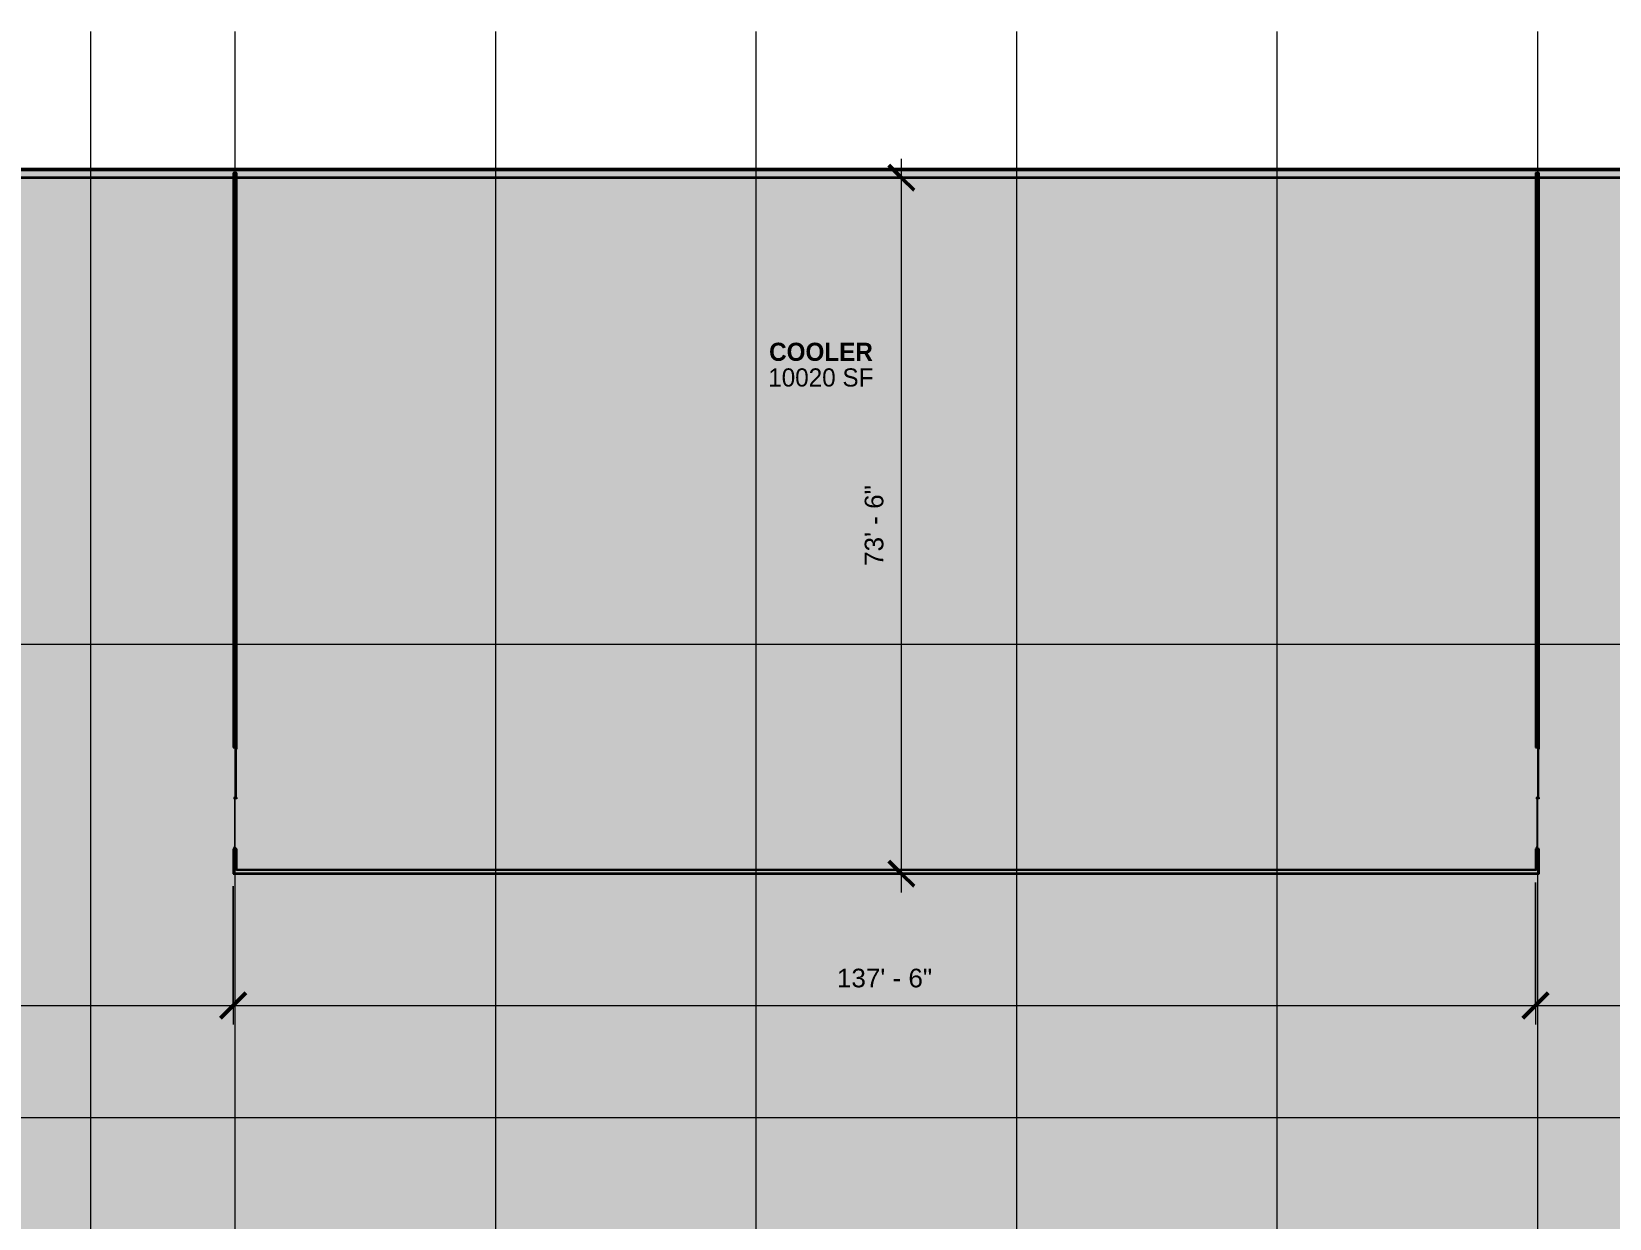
# Model space of a CAD drawing. Header units: inches. Extents: x -214893 to 4876, y -128673 to 1880.
# Drawn here: x 123 to 2122, y 376 to 1880 of the extents above; entities that cross this region are included whole.
import ezdxf

# ---------------------------------------------------------------- set-up
doc = ezdxf.new("R2010")
doc.units = ezdxf.units.IN
doc.header["$MEASUREMENT"] = 0
doc.linetypes.add('Grid Line 1_2_', pattern=[0.875, 0.5, -0.125, 0.125, -0.125])
for name, color, linetype, lineweight in [('A-ANNO-DIMS', 211, 'Continuous', 9), ('A-ANNO-DIMS-256', 211, 'Continuous', 9), ('A-AREA-IDEN', 2, 'Continuous', 9), ('A-DETL-GENF', 92, 'Continuous', 9), ('A-DOOR', 31, 'Continuous', 9), ('A-DOOR-FRAM', 31, 'Continuous', 13), ('A-DOOR-GLAZ', 31, 'Continuous', 15), ('A-WALL', 113, 'Continuous', 9), ('I-WALL', 2, 'Continuous', 9), ('L-SITE-WALL', 31, 'Continuous', 9), ('S-GRID', 1, 'Continuous', 9)]:
    doc.layers.add(name, color=color, linetype=linetype, lineweight=lineweight)
doc.styles.add('Arial', font='arial.ttf', dxfattribs={"height": 23.60479})
doc.styles.add('Century Gothic', font='GOTHIC.TTF', dxfattribs={"height": 22.993789})
doc.styles.add('Century Gothic_B', font='GOTHICB.TTF', dxfattribs={"height": 22.977918})
doc.dimstyles.new('Linear_-_3_32__Arial', dxfattribs={"dimscale": 12, "dimtxt": 24, "dimasz": 2.666667, "dimexe": 2, "dimexo": 1.333333, "dimgap": 1.333333, "dimtad": 1, "dimdec": 0, "dimzin": 1, "dimdsep": 46, "dimlunit": 4, "dimtxsty": 'Arial', "dimblk1": 'OBLIQUE', "dimblk2": 'OBLIQUE', "dimsah": 1, "dimcen": 0.09, "dimdle": 2, "dimazin": 0, "dimtfac": 1, "dimtdec": 4, "dimtix": 1, "dimtmove": 0, "dimatfit": 3, "dimfxl": 1, "dimtvp": 1, "dimfrac": 2, "dimtolj": 1, "dimtzin": 0, "dimarcsym": 2})

# ---------------------------------------------------------------- blocks, each defined once
blk = doc.blocks.new('Open Source Metal Building_Exterior_rvt-1-Floor Plan - Warehouse')
at = {"layer": 'A-WALL', "color": 7}
for p, q in [((4343.6, 1704.5), (-2262.9, 1704.5)), ((4343.6, 1703.5), (-2262.9, 1703.5)), ((4343.6, 1695.5), (-2262.9, 1695.5))]:
    blk.add_line(p, q, dxfattribs=at)
at = {"layer": 'L-SITE-WALL', "color": 250, "lineweight": 25}
for p, q in [((4343.6, 1706), (-2262.9, 1706)), ((-2262.9, 1694.8), (4343.6, 1694.8))]:
    blk.add_line(p, q, dxfattribs=at)
at = {"layer": 'S-GRID', "linetype": 'Grid Line 1_2_'}
for p, q in [((197.3, 1879.9), (197.3, -999.5)), ((380.3, 1879.9), (380.3, -999.5)), ((710.3, 1879.9), (710.3, -999.5)), ((1040.3, 1879.9), (1040.3, -999.5)), ((1370.3, 1879.9), (1370.3, -999.5)), ((1700.3, 1879.9), (1700.3, -999.5)), ((2030.3, 1879.9), (2030.3, -999.5)), ((4876.3, 1703.5), (-2389.5, 1703.5)), ((4876.3, 1103.5), (-2389.5, 1103.5)), ((4876.3, 503.5), (-2389.5, 503.5))]:
    blk.add_line(p, q, dxfattribs=at)
blk = doc.blocks.new('Sliding-2 panel - 68_ x 80_ 2-562099-Floor Plan - Warehouse')
at = {"layer": 'A-DOOR-FRAM'}
for p, q in [((-64, 7.375), (-64, 5.375)), ((-64, 7.375), (-62, 7.375)), ((-64, 5.375), (-62, 5.375)), ((-62, 7.375), (-62, 5.375)), ((-1, 7.375), (-1, 5.375)), ((-1, 7.375), (1, 7.375)), ((-1, 5.375), (-1, 3.375)), ((-1, 5.375), (1, 5.375)), ((-1, 5.375), (1, 5.375)), ((-1, 3.375), (1, 3.375)), ((1, 7.375), (1, 5.375)), ((1, 5.375), (1, 3.375)), ((62, 5.375), (62, 3.375)), ((62, 5.375), (64, 5.375)), ((62, 3.375), (64, 3.375)), ((64, 5.375), (64, 3.375))]:
    blk.add_line(p, q, dxfattribs=at)
at = {"layer": 'A-DOOR-GLAZ'}
for p, q in [((-62, 6.375), (-1, 6.375)), ((1, 4.375), (62, 4.375))]:
    blk.add_line(p, q, dxfattribs=at)
blk = doc.blocks.new('DIMBLOCK1-Floor Plan - Warehouse')
at = {"layer": 'A-ANNO-DIMS-256', "lineweight": 50}
for p, q in [((1224.7, 1694.8), (1208.7, 1710.8)), ((1224.7, 1694.8), (1240.7, 1678.8)), ((1224.7, 813), (1208.7, 829)), ((1224.7, 813), (1240.7, 797))]:
    blk.add_line(p, q, dxfattribs=at)
at = {"layer": 'A-ANNO-DIMS-256'}
for p, q in [((1224.7, 789), (1224.7, 1718.8)), ((1218.1, 1694.8), (1248.7, 1694.8)), ((1224.7, 1694.8), (1218.1, 1694.8)), ((1218.1, 813), (1248.7, 813)), ((1224.7, 813), (1218.1, 813))]:
    blk.add_line(p, q, dxfattribs=at)
at = {"layer": 'A-ANNO-DIMS-256', "color": 0, "insert": (1178.1, 1203), "char_height": 23.6, "width": 122.289, "attachment_point": 1, "rotation": 90, "line_spacing_factor": 0.938532, "style": 'Arial'}
blk.add_mtext('73\' - 6"', dxfattribs=at)
blk = doc.blocks.new('_Oblique')
at = {"color": 0, "linetype": 'ByBlock', "lineweight": -2}
blk.add_line((-0.5, -0.5), (0.5, 0.5), dxfattribs=at)
blk = doc.blocks.new('DIMBLOCK2-Floor Plan - Warehouse')
at = {"layer": 'A-ANNO-DIMS-256'}
for p, q in [((377.9, 797), (377.9, 621.9)), ((377.9, 645.9), (377.9, 797)), ((-2298.2, 645.9), (377.9, 645.9)), ((-2274.2, 652.6), (-2274.2, 621.9)), ((-2274.2, 645.9), (-2274.2, 652.6))]:
    blk.add_line(p, q, dxfattribs=at)
at = {"layer": 'A-ANNO-DIMS-256', "lineweight": 50}
for p, q in [((-2274.2, 645.9), (-2258.2, 661.9)), ((377.9, 645.9), (393.9, 661.9)), ((-2274.2, 645.9), (-2290.2, 629.9)), ((377.9, 645.9), (361.9, 629.9))]:
    blk.add_line(p, q, dxfattribs=at)
at = {"layer": 'A-ANNO-DIMS-256', "color": 0, "insert": (-1008.1, 692.6), "char_height": 23.6, "width": 144, "attachment_point": 1, "line_spacing_factor": 0.938532, "style": 'Arial'}
blk.add_mtext('221\' - 0"', dxfattribs=at)
blk = doc.blocks.new('DIMBLOCK3-Floor Plan - Warehouse')
at = {"layer": 'A-ANNO-DIMS-256'}
for p, q in [((2027.9, 801.8), (2027.9, 621.9)), ((2027.9, 645.9), (2027.9, 801.8)), ((377.9, 797), (377.9, 621.9)), ((377.9, 645.9), (377.9, 797)), ((377.9, 645.9), (2027.9, 645.9))]:
    blk.add_line(p, q, dxfattribs=at)
at = {"layer": 'A-ANNO-DIMS-256', "lineweight": 50}
for p, q in [((377.9, 645.9), (393.9, 661.9)), ((2027.9, 645.9), (2043.9, 661.9)), ((377.9, 645.9), (361.9, 629.9)), ((2027.9, 645.9), (2011.9, 629.9))]:
    blk.add_line(p, q, dxfattribs=at)
at = {"layer": 'A-ANNO-DIMS-256', "color": 0, "insert": (1142.9, 692.6), "char_height": 23.6, "width": 144, "attachment_point": 1, "line_spacing_factor": 0.938532, "style": 'Arial'}
blk.add_mtext('137\' - 6"', dxfattribs=at)
blk = doc.blocks.new('DIMBLOCK4-Floor Plan - Warehouse')
at = {"layer": 'A-ANNO-DIMS-256'}
for p, q in [((2027.9, 801.8), (2027.9, 621.9)), ((2027.9, 645.9), (2027.9, 801.8)), ((2027.9, 645.9), (4378.8, 645.9)), ((4354.8, 652.6), (4354.8, 621.9)), ((4354.8, 645.9), (4354.8, 652.6))]:
    blk.add_line(p, q, dxfattribs=at)
at = {"layer": 'A-ANNO-DIMS-256', "lineweight": 50}
for p, q in [((2027.9, 645.9), (2043.9, 661.9)), ((4354.8, 645.9), (4370.8, 661.9)), ((2027.9, 645.9), (2011.9, 629.9)), ((4354.8, 645.9), (4338.8, 629.9))]:
    blk.add_line(p, q, dxfattribs=at)
at = {"layer": 'A-ANNO-DIMS-256', "color": 0, "insert": (3122.3, 692.6), "char_height": 23.6, "width": 165.711, "attachment_point": 1, "line_spacing_factor": 0.938532, "style": 'Arial'}
blk.add_mtext('193\' - 11"', dxfattribs=at)

msp = doc.modelspace()

# ---------------------------------------------------------------- hatches: boundary and pattern name
at = {"layer": 'A-DETL-GENF'}
msp.add_hatch(color=7, dxfattribs=at).paths.add_polyline_path([(1589.2, -699), (4354.8, -699), (4354.8, 1706), (-2274.2, 1706), (-2274.2, -699), (1585.7, -699)], flags=0)

# ---------------------------------------------------------------- linework, layer by layer
at = {"layer": 'A-WALL'}
for p, q in [((378.6, 972.7), (378.6, 1701)), ((382.1, 972.7), (382.1, 1701)), ((2028.6, 1701), (2028.6, 972.7)), ((2032.1, 1701), (2032.1, 972.7)), ((378.6, 813.7), (378.6, 844.7)), ((382.1, 817.2), (382.1, 844.7)), ((2028.6, 844.7), (2028.6, 817.2)), ((2032.1, 844.7), (2032.1, 813.7)), ((2032.1, 813.7), (378.6, 813.7)), ((2028.6, 817.2), (382.1, 817.2))]:
    msp.add_line(p, q, dxfattribs=at)
at = {"layer": 'I-WALL', "lineweight": 25}
for p, q in [((377.9, 1701), (377.9, 972.7)), ((382.7, 1701), (377.9, 1701)), ((382.7, 972.7), (382.7, 1701)), ((2032.7, 1701), (2027.9, 1701)), ((2027.9, 1701), (2027.9, 972.7)), ((2032.7, 972.7), (2032.7, 1701)), ((377.9, 972.7), (382.7, 972.7)), ((2027.9, 972.7), (2032.7, 972.7)), ((377.9, 844.7), (377.9, 813)), ((382.7, 844.7), (377.9, 844.7)), ((382.7, 817.8), (382.7, 844.7)), ((2032.7, 844.7), (2027.9, 844.7)), ((2027.9, 844.7), (2027.9, 817.8)), ((2032.7, 813), (2032.7, 844.7)), ((377.9, 813), (2032.7, 813)), ((2027.9, 817.8), (382.7, 817.8))]:
    msp.add_line(p, q, dxfattribs=at)

# ---------------------------------------------------------------- block references
at = {"layer": 'A-DOOR', "rotation": 269.9999999999999}
for p in [(375.3, 908.7), (2025.3, 908.7)]:
    msp.add_blockref('Sliding-2 panel - 68_ x 80_ 2-562099-Floor Plan - Warehouse', p, dxfattribs=at)

# ---------------------------------------------------------------- texts
at = {"layer": 'A-AREA-IDEN', "attachment_point": 2}
for s, insert, char_height, width, line_spacing_factor, style in [('COOLER', (1122.7, 1485.7), 22.98, 153.504, 0.984796, 'Century Gothic_B'), ('10020 SF', (1122.5, 1453.2), 22.99, 152.64, 0.984117, 'Century Gothic')]:
    msp.add_mtext(s, dxfattribs=dict(at, insert=insert, char_height=char_height, width=width, line_spacing_factor=line_spacing_factor, style=style))

# ---------------------------------------------------------------- dimensions: what is measured, and where the dimension line sits
at = {"layer": 'A-ANNO-DIMS'}
dim = msp.add_linear_dim(base=(1224.7, 1694.8), p1=(1202.1, 813), p2=(1202.1, 1694.8), angle=90, dimstyle='Linear_-_3_32__Arial', override={"dimpost": '<>', "dimfxl": 881.75}, dxfattribs=at)
dim.commit()
dim.dimension.update_dxf_attribs({"geometry": 'DIMBLOCK1-Floor Plan - Warehouse', "text_midpoint": (1196.7, 1253.9)})
for base, p1, p2, override, picture, middle in [((377.9, 645.9), (-2274.2, 668.6), (377.9, 813), {"dimpost": '<>', "dimfxl": 2656.056815}, 'DIMBLOCK2-Floor Plan - Warehouse', (-948.1, 674)), ((2027.9, 645.9), (377.9, 813), (2027.9, 817.8), {"dimpost": '<>', "dimfxl": 1650.006837}, 'DIMBLOCK3-Floor Plan - Warehouse', (1202.9, 674)), ((4354.8, 645.9), (2027.9, 817.8), (4354.8, 668.6), {"dimpost": '<>', "dimfxl": 2331.654574}, 'DIMBLOCK4-Floor Plan - Warehouse', (3191.4, 674))]:
    dim = msp.add_linear_dim(base=base, p1=p1, p2=p2, dimstyle='Linear_-_3_32__Arial', override=override, dxfattribs=at)
    dim.commit()
    dim.dimension.update_dxf_attribs({"geometry": picture, "text_midpoint": middle})

# ---------------------------------------------------------------- next in the draw order: block references
at = {"lineweight": 5}
msp.add_blockref('Open Source Metal Building_Exterior_rvt-1-Floor Plan - Warehouse', (0, 0), dxfattribs=at)

doc.saveas('drawing.dxf')
